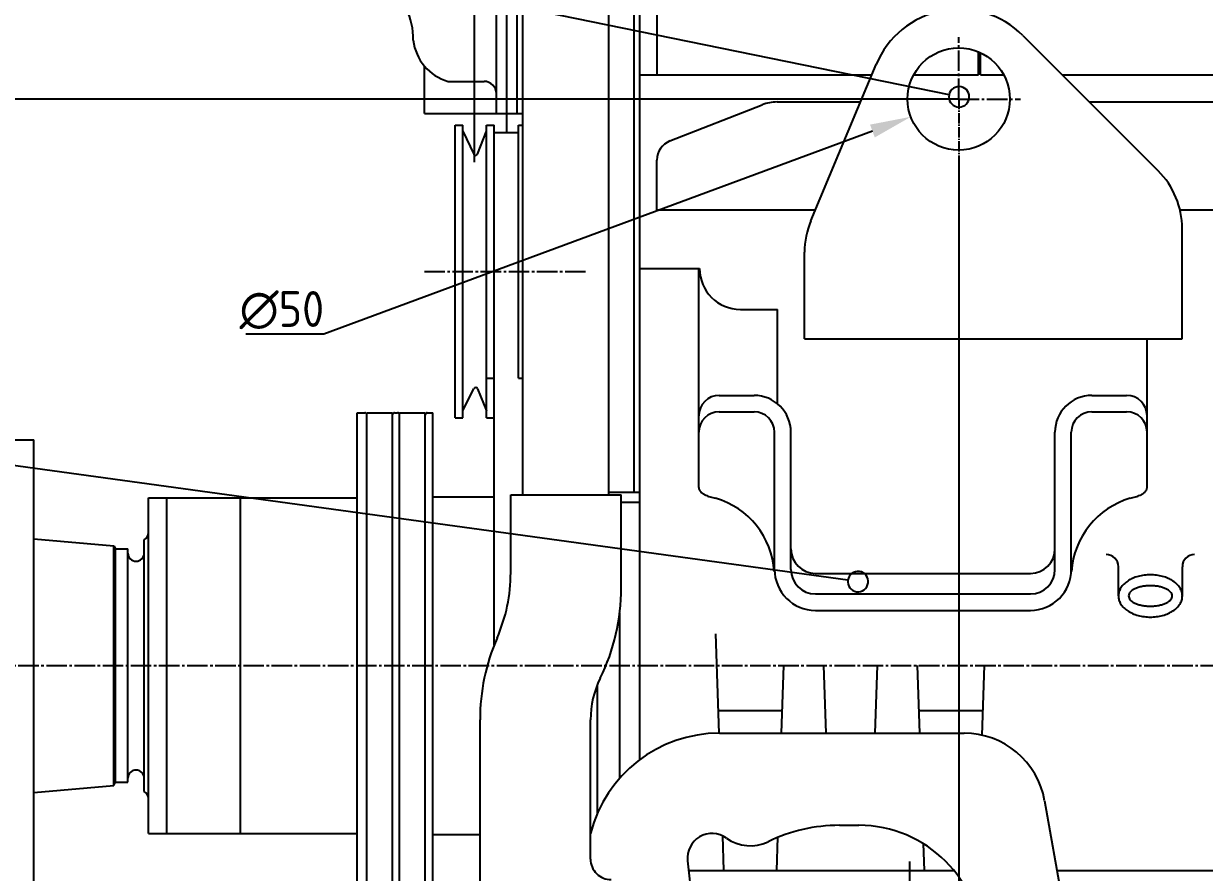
# Model space of a CAD drawing. Extents: x 138 to 6334, y 107 to 3959.
# Drawn here: x 639 to 1216, y 2757 to 3172 of the extents above; entities that cross this region are included whole.
import ezdxf

# ---------------------------------------------------------------- set-up
doc = ezdxf.new("R2010")
doc.units = 0
doc.linetypes.add('GEN7', pattern=[13.75, 10, -1.25, 1.25, -1.25])
doc.linetypes.add('GEN7A', pattern=[6.875, 5, -0.625, 0.625, -0.625])
doc.layers.get('0').update_dxf_attribs({"linetype": 'CONTINUOUS'})
doc.layers.get('DEFPOINTS').update_dxf_attribs({"linetype": 'CONTINUOUS'})
for name, color, linetype in [('5', 3, 'CONTINUOUS'), ('LV-0', 7, 'CONTINUOUS'), ('LV-7', 4, 'GEN7'), ('RASTER-7A', 4, 'GEN7A')]:
    doc.layers.add(name, color=color, linetype=linetype)
doc.styles.get("Standard").update_dxf_attribs({"font": 'geniso.shx'})
doc.dimstyles.new('GEN-ISO', dxfattribs={"dimscale": 5, "dimtxt": 3.5, "dimasz": 4, "dimexe": 1, "dimexo": 0, "dimgap": 0.6, "dimtad": 1, "dimtxsty": 'STANDARD', "dimcen": 0, "dimclrd": 256, "dimclre": 256, "dimclrt": 2, "dimazin": 3, "dimtp": 0.1, "dimtm": 0.1, "dimtfac": 0.71, "dimtdec": 3, "dimtmove": 0, "dimatfit": 3, "dimtzin": 0})
doc.dimstyles.new('GEN-ISO$3', dxfattribs={"dimscale": 5, "dimtxt": 3.5, "dimasz": 4, "dimexe": 1, "dimexo": 0, "dimgap": 0.6, "dimtad": 1, "dimtoh": 1, "dimtxsty": 'STANDARD', "dimcen": 0, "dimclrd": 256, "dimclre": 256, "dimclrt": 2, "dimazin": 3, "dimtp": 0.1, "dimtm": 0.1, "dimtfac": 0.71, "dimtdec": 3, "dimtofl": 0, "dimtmove": 0, "dimatfit": 3, "dimtzin": 0})

# ---------------------------------------------------------------- blocks, each defined once
blk = doc.blocks.new('*D56')
at = {"linetype": 'BYBLOCK'}
for p, q in [((1095.531592, 3135.077743), (473.975306, 3135.077743)), ((478.975306, 3115.077743), (478.975306, 2878.329743)), ((546.298812, 2858.329743), (473.975306, 2858.329743))]:
    blk.add_line(p, q, dxfattribs=at)
for points in [[(475.641972, 3115.077743), (482.308639, 3115.077743), (478.975306, 3135.077743)], [(475.641972, 2878.329743), (482.308639, 2878.329743), (478.975306, 2858.329743)]]:
    blk.add_solid(points, dxfattribs=at)
at = {"layer": 'DEFPOINTS', "color": 0, "linetype": 'BYBLOCK'}
for p in [(1095.531592, 3135.077743), (478.975306, 2858.329743), (546.298812, 2858.329743)]:
    blk.add_point(p, dxfattribs=at)
at = {"color": 2, "linetype": 'BYBLOCK', "insert": (467.225306, 3019.18539), "char_height": 17.5, "attachment_point": 5, "rotation": 90}
blk.add_mtext('277', dxfattribs=at)
blk = doc.blocks.new('*D57')
at = {"linetype": 'BYBLOCK'}
for p, q in [((547.762373, 2858.329743), (473.975306, 2858.329743)), ((478.975306, 2731.329743), (478.975306, 2838.329743)), ((1071.674592, 2711.329743), (473.975306, 2711.329743))]:
    blk.add_line(p, q, dxfattribs=at)
for points in [[(475.641972, 2838.329743), (482.308639, 2838.329743), (478.975306, 2858.329743)], [(475.641972, 2731.329743), (482.308639, 2731.329743), (478.975306, 2711.329743)]]:
    blk.add_solid(points, dxfattribs=at)
at = {"layer": 'DEFPOINTS', "color": 0, "linetype": 'BYBLOCK'}
for p in [(478.975306, 2858.329743), (547.762373, 2858.329743), (1071.674592, 2711.329743)]:
    blk.add_point(p, dxfattribs=at)
at = {"color": 2, "linetype": 'BYBLOCK', "insert": (467.225306, 2784.829743), "char_height": 17.5, "attachment_point": 5, "rotation": 90}
blk.add_mtext('147', dxfattribs=at)
blk = doc.blocks.new('*D58')
at = {"linetype": 'BYBLOCK'}
for p, q in [((858.977233, 3104.218069), (858.977233, 3216.688302)), ((874.781411, 3118.802743), (874.781411, 3216.688302)), ((838.977233, 3211.688302), (762.945218, 3211.688302)), ((874.781411, 3211.688302), (858.977233, 3211.688302)), ((894.781411, 3211.688302), (914.781411, 3211.688302))]:
    blk.add_line(p, q, dxfattribs=at)
for points in [[(838.977233, 3215.021635), (838.977233, 3208.354968), (858.977233, 3211.688302)], [(894.781411, 3215.021635), (894.781411, 3208.354968), (874.781411, 3211.688302)]]:
    blk.add_solid(points, dxfattribs=at)
at = {"layer": 'DEFPOINTS', "color": 0, "linetype": 'BYBLOCK'}
for p in [(874.781411, 3211.688302), (874.781411, 3118.802743), (858.977233, 3104.218069)]:
    blk.add_point(p, dxfattribs=at)
at = {"color": 2, "linetype": 'BYBLOCK', "insert": (774.777895, 3223.438302), "char_height": 17.5, "attachment_point": 5}
blk.add_mtext('16', dxfattribs=at)
blk = doc.blocks.new('*D81')
at = {"linetype": 'BYBLOCK'}
for p, q in [((1053.364955, 3119.459936), (785.383387, 3020.204106)), ((785.383387, 3020.204106), (747.355828, 3020.204106))]:
    blk.add_line(p, q, dxfattribs=at)
blk.add_solid([(1052.207206, 3122.585752), (1054.522705, 3116.334119), (1072.119853, 3126.406432)], dxfattribs=at)
at = {"layer": 'DEFPOINTS', "color": 0, "linetype": 'BYBLOCK'}
for p in [(1118.943331, 3143.749054), (1072.119853, 3126.406432)]:
    blk.add_point(p, dxfattribs=at)
at = {"color": 2, "linetype": 'BYBLOCK', "insert": (764.869607, 3031.954106), "char_height": 17.5, "attachment_point": 5}
blk.add_mtext('∅50', dxfattribs=at)
blk = doc.blocks.new('*D82')
at = {"linetype": 'BYBLOCK'}
for p, q in [((1095.531592, 3104.901754), (1095.531592, 2052.955295)), ((2107.174592, 2135.643074), (2107.174592, 2052.955295)), ((1115.531592, 2057.955295), (2087.174592, 2057.955295))]:
    blk.add_line(p, q, dxfattribs=at)
for points in [[(1115.531592, 2061.288628), (1115.531592, 2054.621962), (1095.531592, 2057.955295)], [(2087.174592, 2061.288628), (2087.174592, 2054.621962), (2107.174592, 2057.955295)]]:
    blk.add_solid(points, dxfattribs=at)
at = {"layer": 'DEFPOINTS', "color": 0, "linetype": 'BYBLOCK'}
for p in [(1095.531592, 3104.901754), (2107.174592, 2135.643074), (2107.174592, 2057.955295)]:
    blk.add_point(p, dxfattribs=at)
at = {"color": 2, "linetype": 'BYBLOCK', "insert": (1602.788338, 2069.707017), "char_height": 17.5, "attachment_point": 5}
blk.add_mtext('1012', dxfattribs=at)
blk = doc.blocks.new('*D83')
at = {"linetype": 'BYBLOCK'}
for p, q in [((2216.674592, 3145.670558), (2216.674592, 1806.639498)), ((574.674592, 2750.817239), (574.674592, 1806.639498)), ((594.674592, 1811.639498), (2196.674592, 1811.639498))]:
    blk.add_line(p, q, dxfattribs=at)
for points in [[(594.674592, 1814.972832), (594.674592, 1808.306165), (574.674592, 1811.639498)], [(2196.674592, 1814.972832), (2196.674592, 1808.306165), (2216.674592, 1811.639498)]]:
    blk.add_solid(points, dxfattribs=at)
at = {"layer": 'DEFPOINTS', "color": 0, "linetype": 'BYBLOCK'}
for p in [(2216.674592, 3145.670558), (574.674592, 2750.817239), (2216.674592, 1811.639498)]:
    blk.add_point(p, dxfattribs=at)
at = {"color": 2, "linetype": 'BYBLOCK', "insert": (1489.046699, 1823.391221), "char_height": 17.5, "attachment_point": 5}
blk.add_mtext('ca.1642', dxfattribs=at)
blk = doc.blocks.new('*D85')
at = {"linetype": 'BYBLOCK'}
for p, q in [((517.305342, 2858.329743), (428.292242, 2858.329743)), ((433.292242, 2478.569808), (433.292242, 2838.329743)), ((953.595445, 2458.569808), (428.292242, 2458.569808))]:
    blk.add_line(p, q, dxfattribs=at)
for points in [[(429.958908, 2838.329743), (436.625575, 2838.329743), (433.292242, 2858.329743)], [(429.958908, 2478.569808), (436.625575, 2478.569808), (433.292242, 2458.569808)]]:
    blk.add_solid(points, dxfattribs=at)
at = {"layer": 'DEFPOINTS', "color": 0, "linetype": 'BYBLOCK'}
for p in [(433.292242, 2858.329743), (517.305342, 2858.329743), (953.595445, 2458.569808)]:
    blk.add_point(p, dxfattribs=at)
at = {"color": 2, "linetype": 'BYBLOCK', "insert": (421.542242, 2694.734201), "char_height": 17.5, "attachment_point": 5, "rotation": 90}
blk.add_mtext('400', dxfattribs=at)
blk = doc.blocks.new('*D86')
at = {"linetype": 'BYBLOCK'}
for p, q in [((931.396759, 3493.964743), (428.292242, 3493.964743)), ((433.292242, 3473.964743), (433.292242, 2878.329743)), ((440.039034, 2858.329743), (428.292242, 2858.329743))]:
    blk.add_line(p, q, dxfattribs=at)
for points in [[(429.958908, 3473.964743), (436.625575, 3473.964743), (433.292242, 3493.964743)], [(429.958908, 2878.329743), (436.625575, 2878.329743), (433.292242, 2858.329743)]]:
    blk.add_solid(points, dxfattribs=at)
at = {"layer": 'DEFPOINTS', "color": 0, "linetype": 'BYBLOCK'}
for p in [(931.396759, 3493.964743), (433.292242, 2858.329743), (440.039034, 2858.329743)]:
    blk.add_point(p, dxfattribs=at)
at = {"color": 2, "linetype": 'BYBLOCK', "insert": (421.542242, 3176.147243), "char_height": 17.5, "attachment_point": 5, "rotation": 90}
blk.add_mtext('635.6', dxfattribs=at)
blk = doc.blocks.new('*D87')
at = {"linetype": 'BYBLOCK'}
for p, q in [((1029.748808, 3523.329743), (381.742864, 3523.329743)), ((386.742864, 3503.329743), (386.742864, 2878.329743)), ((499.514351, 2858.329743), (381.742864, 2858.329743))]:
    blk.add_line(p, q, dxfattribs=at)
for points in [[(383.409531, 3503.329743), (390.076198, 3503.329743), (386.742864, 3523.329743)], [(383.409531, 2878.329743), (390.076198, 2878.329743), (386.742864, 2858.329743)]]:
    blk.add_solid(points, dxfattribs=at)
at = {"layer": 'DEFPOINTS', "color": 0, "linetype": 'BYBLOCK'}
for p in [(1029.748808, 3523.329743), (386.742864, 2858.329743), (499.514351, 2858.329743)]:
    blk.add_point(p, dxfattribs=at)
at = {"color": 2, "linetype": 'BYBLOCK', "insert": (374.117864, 3190.829743), "char_height": 17.5, "attachment_point": 5, "rotation": 90}
blk.add_mtext('(665)', dxfattribs=at)
blk = doc.blocks.new('*D88')
at = {"linetype": 'BYBLOCK'}
for p, q in [((592.952228, 3523.329743), (328.845894, 3523.329743)), ((333.845894, 3503.329743), (333.845894, 2371.329743)), ((1651.755381, 2351.329743), (328.845894, 2351.329743))]:
    blk.add_line(p, q, dxfattribs=at)
for points in [[(330.512561, 3503.329743), (337.179227, 3503.329743), (333.845894, 3523.329743)], [(330.512561, 2371.329743), (337.179227, 2371.329743), (333.845894, 2351.329743)]]:
    blk.add_solid(points, dxfattribs=at)
at = {"layer": 'DEFPOINTS', "color": 0, "linetype": 'BYBLOCK'}
for p in [(592.952228, 3523.329743), (333.845894, 2351.329743), (1651.755381, 2351.329743)]:
    blk.add_point(p, dxfattribs=at)
at = {"color": 2, "linetype": 'BYBLOCK', "insert": (322.094172, 2867.308209), "char_height": 17.5, "attachment_point": 5, "rotation": 90}
blk.add_mtext('ca. 1172', dxfattribs=at)
blk = doc.blocks.new('*D89')
at = {"linetype": 'BYBLOCK'}
for p, q in [((835.674592, 3311.099528), (835.674592, 3817.001075)), ((2107.174592, 2765.499794), (2107.174592, 3817.001075)), ((2087.174592, 3812.001075), (855.674592, 3812.001075))]:
    blk.add_line(p, q, dxfattribs=at)
for points in [[(855.674592, 3815.334408), (855.674592, 3808.667741), (835.674592, 3812.001075)], [(2087.174592, 3815.334408), (2087.174592, 3808.667741), (2107.174592, 3812.001075)]]:
    blk.add_solid(points, dxfattribs=at)
at = {"layer": 'DEFPOINTS', "color": 0, "linetype": 'BYBLOCK'}
for p in [(835.674592, 3812.001075), (835.674592, 3311.099528), (2107.174592, 2765.499794)]:
    blk.add_point(p, dxfattribs=at)
at = {"color": 2, "linetype": 'BYBLOCK', "insert": (1475.012775, 3823.751075), "char_height": 17.5, "attachment_point": 5}
blk.add_mtext('1271.5', dxfattribs=at)
blk = doc.blocks.new('*D90')
at = {"linetype": 'BYBLOCK'}
for p, q in [((939.674592, 2941.820995), (939.674592, 3764.379431)), ((2107.174592, 3746.13845), (2107.174592, 3764.379431)), ((959.674592, 3759.379431), (2087.174592, 3759.379431))]:
    blk.add_line(p, q, dxfattribs=at)
for points in [[(959.674592, 3762.712764), (959.674592, 3756.046097), (939.674592, 3759.379431)], [(2087.174592, 3762.712764), (2087.174592, 3756.046097), (2107.174592, 3759.379431)]]:
    blk.add_solid(points, dxfattribs=at)
at = {"layer": 'DEFPOINTS', "color": 0, "linetype": 'BYBLOCK'}
for p in [(2107.174592, 3759.379431), (2107.174592, 3746.13845), (939.674592, 2941.820995)]:
    blk.add_point(p, dxfattribs=at)
at = {"color": 2, "linetype": 'BYBLOCK', "insert": (1527.665839, 3771.129431), "char_height": 17.5, "attachment_point": 5}
blk.add_mtext('1167.5', dxfattribs=at)

msp = doc.modelspace()

# ---------------------------------------------------------------- linework, layer by layer
at = {"layer": '5'}
for points in [[(1090.782805, 3137.168446, 1), (1100.580546, 3135.167381, 1), (1090.782805, 3137.168446), (233.05558, 3312.348463), (145.885203, 3312.348463)], [(1041.368122, 2900.063208, 1), (1051.275044, 2898.701999, 1), (1041.368122, 2900.063208), (234.230832, 3010.963661), (146.855832, 3010.963661)]]:
    msp.add_lwpolyline(points, format="xyb", dxfattribs=at)
at = {"layer": 'LV-0'}
for p, q in [((948.174592, 3146.884743), (948.174592, 3337.076743)), ((882.674592, 2941.829743), (882.674592, 3332.231743)), ((924.674592, 2941.829743), (924.674592, 3332.231743)), ((869.674592, 3128.056743), (869.674592, 3281.329743)), ((879.810592, 3128.056743), (879.810592, 3272.934743)), ((936.931592, 2942.971743), (936.931592, 3261.446743)), ((1126.885592, 3166.103743), (1192.952592, 3100.036743)), ((1105.174592, 3146.884743), (1105.174592, 3158.106743)), ((1106.174592, 3146.884743), (1106.174592, 3157.661743)), ((834.496592, 3128.056743), (834.496592, 3151.241743)), ((1023.307592, 3075.622743), (1055.169592, 3151.941743)), ((846.060592, 3143.693743), (863.674592, 3143.693743)), ((939.674592, 2812.329743), (939.674592, 3146.884743)), ((939.674592, 3146.884743), (1053.058592, 3146.884743)), ((1073.533592, 3146.884743), (1105.174592, 3146.884743)), ((1106.174592, 3146.884743), (1117.529592, 3146.884743)), ((1146.103592, 3146.884743), (1263.174592, 3146.884743)), ((954.447592, 3114.592743), (999.470592, 3132.259743)), ((1006.776592, 3133.641743), (1047.529592, 3133.641743)), ((1159.347592, 3133.641743), (1338.023592, 3133.641743)), ((834.496592, 3128.056743), (882.674592, 3128.056743)), ((849.494592, 2979.360743), (849.494592, 3122.312743)), ((849.494592, 3122.312743), (853.324592, 3122.312743)), ((853.324592, 2979.360743), (853.324592, 3122.312743)), ((864.812592, 2979.360743), (864.812592, 3122.312743)), ((864.812592, 3122.312743), (868.641592, 3122.312743)), ((868.641592, 2998.815743), (868.641592, 3122.312743)), ((880.448592, 3122.312743), (882.674592, 3122.312743)), ((880.448592, 2998.815743), (880.448592, 3122.312743)), ((853.324592, 3119.440743), (858.673592, 3108.150743)), ((860.511592, 3108.220743), (864.812592, 3119.440743)), ((868.641592, 3118.802743), (880.448592, 3118.802743)), ((948.100592, 3080.987743), (948.100592, 3105.283743)), ((948.100592, 3080.987743), (1025.547592, 3080.987743)), ((1203.587592, 3080.987743), (1338.023592, 3080.987743)), ((1204.667592, 3017.962743), (1204.667592, 3071.752743)), ((1020.220592, 3017.962743), (1020.220592, 3060.212743)), ((939.674592, 3052.314743), (968.931592, 3052.314743)), ((968.531592, 2945.329743), (968.531592, 3052.314743)), ((988.931592, 3032.314743), (1006.931592, 3032.314743)), ((1006.931592, 2986.258743), (1006.931592, 3032.314743)), ((1020.220592, 3017.962743), (1204.667592, 3017.962743)), ((1187.531592, 2945.329743), (1187.531592, 3017.962743)), ((853.324592, 2982.860743), (858.682592, 2993.631743)), ((860.505592, 2993.559743), (864.812592, 2982.860743)), ((864.812592, 2998.815743), (868.641592, 2998.815743)), ((868.641592, 2868.501743), (868.641592, 2998.815743)), ((880.448592, 2998.815743), (882.674592, 2998.815743)), ((978.531592, 2990.329743), (995.531592, 2990.329743)), ((1160.531592, 2990.329743), (1177.531592, 2990.329743)), ((978.531592, 2982.329743), (995.531592, 2982.329743)), ((1160.531592, 2982.329743), (1177.531592, 2982.329743)), ((801.674592, 2734.829743), (801.674592, 2981.829743)), ((801.674592, 2981.829743), (805.424592, 2981.829743)), ((806.424592, 2981.829743), (818.924592, 2981.829743)), ((806.424592, 2489.329743), (806.424592, 2981.829743)), ((818.924592, 2489.329743), (818.924592, 2981.829743)), ((819.924592, 2981.829743), (821.424592, 2981.829743)), ((822.424592, 2981.829743), (834.924592, 2981.829743)), ((822.424592, 2489.329743), (822.424592, 2981.829743)), ((834.924592, 2489.329743), (834.924592, 2981.829743)), ((835.924592, 2981.829743), (838.674592, 2981.829743)), ((838.674592, 2734.829743), (838.674592, 2981.829743)), ((849.494592, 2979.360743), (853.324592, 2979.360743)), ((864.812592, 2979.360743), (868.641592, 2979.360743)), ((1005.531592, 2905.329743), (1005.531592, 2972.329743)), ((1013.531592, 2905.329743), (1013.531592, 2972.329743)), ((1142.531592, 2905.329743), (1142.531592, 2972.329743)), ((1150.531592, 2905.329743), (1150.531592, 2972.329743)), ((574.674592, 2968.548743), (643.674592, 2968.548743)), ((643.674592, 2748.110743), (643.674592, 2968.548743)), ((876.674592, 2941.829743), (930.674592, 2941.829743)), ((876.674592, 2903.766743), (876.674592, 2941.829743)), ((924.674592, 2942.971743), (939.674592, 2942.971743)), ((930.674592, 2896.288743), (930.674592, 2941.829743)), ((699.674592, 2776.329743), (699.674592, 2940.329743)), ((699.674592, 2940.329743), (801.674592, 2940.329743)), ((708.674592, 2776.329743), (708.674592, 2940.329743)), ((744.674592, 2776.329743), (744.674592, 2940.329743)), ((838.674592, 2940.829743), (868.641592, 2940.829743)), ((930.674592, 2938.184743), (939.674592, 2938.184743)), ((973.484592, 2941.012743), (976.750592, 2940.058743)), ((1179.311592, 2940.058743), (1182.577592, 2941.012743)), ((643.674592, 2920.280743), (682.791592, 2916.858743)), ((697.674592, 2796.829743), (697.674592, 2919.829743)), ((682.791592, 2799.800743), (682.791592, 2916.858743)), ((682.791592, 2916.858743), (683.674592, 2915.329743)), ((683.674592, 2801.329743), (683.674592, 2915.329743)), ((683.674592, 2915.329743), (689.674592, 2915.329743)), ((689.674592, 2801.329743), (689.674592, 2915.329743)), ((1025.531592, 2903.329743), (1130.531592, 2903.329743)), ((1173.516592, 2892.358743), (1173.516592, 2906.614743)), ((1204.763592, 2892.358743), (1204.763592, 2906.614743)), ((1025.531592, 2893.329743), (1130.531592, 2893.329743)), ((1025.531592, 2885.329743), (1130.531592, 2885.329743)), ((929.911592, 2803.307743), (929.911592, 2883.957743)), ((976.638592, 2873.904743), (978.334592, 2825.328743)), ((1009.014592, 2825.329743), (1010.166592, 2858.329743)), ((1029.444592, 2858.329743), (1030.597592, 2825.329743)), ((1054.751592, 2825.329743), (1055.904592, 2858.329743)), ((1075.182592, 2858.329743), (1076.334592, 2825.329743)), ((1106.979592, 2824.334743), (1108.166592, 2858.329743)), ((919.061592, 2786.238743), (919.061592, 2849.153743)), ((977.950592, 2836.329743), (1009.398592, 2836.329743)), ((1075.950592, 2836.329743), (1107.398592, 2836.329743)), ((861.674592, 2739.829743), (861.674592, 2831.829743)), ((915.674592, 2763.822743), (915.674592, 2831.829743)), ((978.674592, 2825.329743), (1098.111592, 2825.329743)), ((643.674592, 2796.378743), (682.791592, 2799.800743)), ((682.791592, 2799.800743), (683.674592, 2801.329743)), ((683.674592, 2801.329743), (689.674592, 2801.329743)), ((1137.503592, 2792.275743), (1151.155592, 2714.853743)), ((1037.263592, 2780.329743), (1046.674592, 2780.329743)), ((699.674592, 2776.329743), (801.674592, 2776.329743)), ((838.674592, 2775.829743), (861.674592, 2775.829743)), ((980.085592, 2775.208743), (980.674592, 2758.329743)), ((1006.674592, 2758.329743), (1007.238592, 2774.481743)), ((1078.219592, 2771.368743), (1078.674592, 2758.329743)), ((963.093592, 2763.003743), (965.578592, 2740.647743)), ((963.612592, 2758.329743), (1093.107592, 2758.329743)), ((1143.489592, 2758.329743), (1629.107592, 2758.329743))]:
    msp.add_line(p, q, dxfattribs=at)
msp.add_circle((1095.531592, 3135.077743), 24.966, dxfattribs=at)
for centre, radius, start, end in [((796.362592, 3164.595743), 32.719, 358.603, 54.527), ((1095.772592, 3134.990743), 44, 45, 157.341), ((852.753592, 3166.580743), 23.845, 186.701, 253.698), ((863.674592, 3137.693743), 6, 0, 90), ((1006.776592, 3113.641743), 20, 90, 111.425), ((958.100592, 3105.283743), 10, 111.425, 180), ((859.577592, 3108.578743), 1, 205.352, 339.027), ((1164.667592, 3071.752743), 40, 0, 45), ((1060.220592, 3060.212743), 40, 157.341, 180), ((988.931592, 3052.314743), 20, 180, 270), ((859.578592, 2993.186743), 1, 21.924, 153.549), ((978.531592, 2980.329743), 10, 90, 180), ((995.531592, 2972.329743), 18, 0, 90), ((1160.531592, 2972.329743), 18, 90, 180), ((1177.531592, 2980.329743), 10, 0, 90), ((978.531592, 2972.329743), 10, 90, 180), ((995.531592, 2972.329743), 10, 0, 90), ((1160.531592, 2972.329743), 10, 90, 180), ((1177.531592, 2972.329743), 10, 0, 90), ((805.424592, 2980.829743), 1, 0, 90), ((819.924592, 2980.829743), 1, 90, 180), ((821.424592, 2980.829743), 1, 0, 90), ((835.924592, 2980.829743), 1, 90, 180), ((971.249654, 2945.354087), 2.718172, 180.513144, 209.013209), ((972.657842, 2946.154521), 4.337896, 209.237741, 230.03612), ((974.827953, 2948.698388), 7.68157, 229.817253, 244.008442), ((976.898771, 2952.873456), 12.341918, 243.861297, 254.167585), ((1179.159369, 2952.8795), 12.34911, 285.84728, 296.153568), ((1181.239747, 2948.694872), 7.675969, 295.982738, 310.173927), ((1183.402617, 2946.155021), 4.340029, 309.987208, 330.785587), ((1184.815498, 2945.354587), 2.716207, 330.975872, 359.475938), ((965.531592, 2901.664743), 40, 3.79, 73.71), ((1190.531592, 2901.664743), 40, 106.29, 176.21), ((695.674592, 2923.293743), 4, 300, 0), ((693.674592, 2913.329743), 4, 180, 0), ((1025.531592, 2915.329743), 12, 180, 270), ((1130.531592, 2915.329743), 12, 270, 0), ((1167.516592, 2906.614743), 6, 0, 90), ((1210.763592, 2906.614743), 6, 90, 180), ((796.674592, 2903.766743), 80, 336.444, 0), ((1025.531592, 2905.329743), 20, 180, 270), ((1025.531592, 2905.329743), 12, 180, 270), ((1130.531592, 2905.329743), 20, 270, 0), ((1130.531592, 2905.329743), 12, 270, 0), ((1188.242213, 2883.181727), 19.381411, 105.215394, 113.691303), ((1188.939623, 2880.651186), 22.006283, 97.449149, 105.238375), ((1189.116526, 2879.50548), 23.16527, 89.955317, 97.515616), ((1189.160725, 2879.498412), 23.172345, 82.504318, 90.064618), ((1189.345749, 2880.645842), 22.010611, 74.802971, 82.592196), ((1190.036218, 2883.17848), 19.38554, 66.334213, 74.810122), ((830.674592, 2896.288743), 100, 333.8, 0), ((1181.44633, 2892.033684), 7.979803, 147.682736, 163.01509), ((1183.083083, 2890.996635), 9.917439, 134.396951, 147.674697), ((1185.076025, 2888.980369), 12.7524, 123.235916, 134.456914), ((1186.894025, 2886.217869), 16.059438, 113.639145, 123.259182), ((1185.36242, 2887.852514), 8.866117, 114.941867, 124.790674), ((1187.004179, 2884.378693), 12.708306, 107.259658, 115.048884), ((1188.273858, 2880.356816), 16.925805, 100.909216, 107.324667), ((1188.915311, 2877.201699), 20.145327, 95.273959, 101.002344), ((1189.153882, 2874.789554), 22.569196, 90.043894, 95.314176), ((1189.130166, 2874.790054), 22.56869, 84.713403, 89.983685), ((1189.358373, 2877.192706), 20.155233, 79.001683, 84.730067), ((1190.000326, 2880.357816), 16.925805, 72.675333, 79.090784), ((1191.284694, 2884.380693), 12.703, 65.013048, 72.802273), ((1192.912764, 2887.843908), 8.876221, 55.246772, 65.095579), ((1191.378159, 2886.221869), 16.059438, 56.740818, 66.360855), ((1193.207339, 2888.97519), 12.753959, 45.607695, 56.828693), ((1195.192101, 2890.994043), 9.92288, 32.364137, 45.641882), ((1196.830854, 2892.032255), 7.982933, 17.033809, 32.366163), ((1180.426667, 2892.360707), 6.910076, 180.016281, 196.944976), ((1180.405508, 2892.360499), 6.888916, 163.085912, 180.014607), ((1181.44883, 2892.681517), 7.981367, 197.009365, 212.341719), ((1180.99849, 2892.347394), 2.482924, 156.668835, 179.738099), ((1181.00879, 2892.370543), 2.493226, 180.27116, 203.340424), ((1181.899725, 2891.948277), 3.468548, 137.98766, 156.511053), ((1181.898159, 2892.768776), 3.467618, 203.559888, 222.083281), ((1183.461365, 2890.559433), 5.558403, 124.618394, 138.124541), ((1183.463865, 2894.159276), 5.561594, 221.904411, 235.410558), ((1194.815319, 2890.558211), 5.561594, 41.904411, 55.410558), ((1194.814596, 2894.157553), 5.561214, 304.651269, 318.157416), ((1196.377959, 2891.94821), 3.470229, 23.532086, 42.055479), ((1196.383025, 2892.765643), 3.464254, 318.003077, 336.52647), ((1197.272844, 2892.346444), 2.490778, 0.282928, 23.352192), ((1197.278244, 2892.369593), 2.485371, 336.680619, 359.749883), ((1196.833354, 2892.680087), 7.978241, 327.7072, 343.039554), ((1197.853517, 2892.35678), 6.910076, 0.016281, 16.944976), ((1197.874176, 2892.360347), 6.889416, 343.057968, 359.986663), ((1183.087583, 2893.727739), 9.925603, 212.383538, 225.661283), ((1185.077435, 2895.736707), 12.753177, 225.575392, 236.79639), ((1186.895583, 2898.501059), 16.061842, 236.769653, 246.38969), ((1185.36642, 2896.873578), 8.876221, 235.246772, 245.095579), ((1187.002334, 2900.343638), 12.712518, 244.994032, 252.783258), ((1188.279858, 2904.35867), 16.925805, 252.675333, 259.090784), ((1188.911317, 2907.514287), 20.143913, 259.02583, 264.754215), ((1189.149518, 2909.938296), 22.579554, 264.71468, 269.984962), ((1189.126302, 2909.927932), 22.569196, 270.043894, 275.314176), ((1189.364873, 2907.515787), 20.145327, 275.273959, 281.002344), ((1190.005826, 2904.351748), 16.917139, 280.916597, 287.332049), ((1191.28235, 2900.338293), 12.705651, 287.228699, 295.017924), ((1192.917264, 2896.869775), 8.871169, 294.923133, 304.77194), ((1191.385659, 2898.493675), 16.054195, 293.649283, 303.26932), ((1193.208249, 2895.736617), 12.749193, 303.218016, 314.439014), ((1195.192305, 2893.724647), 9.923521, 314.393238, 327.670984), ((1188.243966, 2901.539006), 19.38554, 246.334213, 254.810122), ((1188.933934, 2904.0643), 22.003392, 254.799214, 262.58844), ((1189.118458, 2905.219074), 23.172345, 262.504318, 270.064618), ((1189.163158, 2905.219574), 23.172838, 269.954095, 277.514394), ((1189.340561, 2904.0663), 22.006283, 277.449149, 285.238375), ((1190.03797, 2901.535759), 19.381411, 285.215394, 293.691303), ((961.674592, 2831.829743), 100, 156.444, 180), ((961.674592, 2831.829743), 46, 153.8, 180), ((978.674592, 2760.329743), 65, 90, 165.75), ((1098.111592, 2785.329743), 40, 10, 90), ((693.674592, 2803.329743), 4, 0, 180), ((695.674592, 2793.365743), 4, 0, 60), ((1037.263592, 2700.329743), 80, 90, 115.842), ((1046.674592, 2720.329743), 60, 0, 90), ((975.019592, 2764.329743), 12, 54.341, 186.343), ((993.674592, 2790.329743), 20, 234.341, 295.842), ((925.674592, 2763.822743), 10, 180, 270.774)]:
    msp.add_arc(centre, radius, start, end, dxfattribs=at)
at = {"layer": 'LV-7'}
for p, q in [((1095.531592, 3135.077743), (1095.531592, 3165.253733)), ((1095.531592, 3135.077743), (1125.707581, 3135.077743)), ((834.494592, 3050.836743), (913.960778, 3050.836743)), ((512.364592, 2858.329743), (3461.500559, 2858.329743)), ((1071.674592, 2711.329743), (1071.674592, 2763.54947))]:
    msp.add_line(p, q, dxfattribs=at)
at = {"layer": 'RASTER-7A'}
for q in [(1065.355602, 3135.077743), (1095.531592, 3104.901754)]:
    msp.add_line((1095.531592, 3135.077743), q, dxfattribs=at)

# ---------------------------------------------------------------- dimensions: what is measured, and where the dimension line sits
at = {"layer": '5'}
for base, p1, p2, override, picture, middle in [((835.674592, 3812.001075), (2107.174592, 2765.499794), (835.674592, 3311.099528), {"dimdec": 2, "dimpost": '<>'}, '*D89', (1475.012775, 3812.001075)), ((2107.174592, 3759.379431), (939.674592, 2941.820995), (2107.174592, 3746.13845), {"dimdec": 2, "dimpost": '<>'}, '*D90', (1527.665839, 3759.379431)), ((874.781411, 3211.688302), (858.977233, 3104.218069), (874.781411, 3118.802743), {"dimdec": 0, "dimpost": '<>'}, '*D58', (774.777895, 3211.688302)), ((2107.174592, 2057.955295), (1095.531592, 3104.901754), (2107.174592, 2135.643074), {"dimdec": 0, "dimpost": '<>'}, '*D82', (1602.788338, 2057.955295))]:
    dim = msp.add_linear_dim(base=base, p1=p1, p2=p2, dimstyle='GEN-ISO', override=override, dxfattribs=at)
    dim.commit()
    dim.dimension.update_dxf_attribs({"geometry": picture, "text_midpoint": middle, "dimtype": 160})
dim = msp.add_linear_dim(base=(333.845894, 2351.329743), p1=(592.952228, 3523.329743), p2=(1651.755381, 2351.329743), angle=90, text='ca. <>', dimstyle='GEN-ISO', override={"dimdec": 0, "dimpost": '<>'}, dxfattribs=at)
dim.commit()
dim.dimension.update_dxf_attribs({"geometry": '*D88', "text_midpoint": (333.845894, 2867.308209), "dimtype": 160})
dim = msp.add_linear_dim(base=(386.742864, 2858.329743), p1=(1029.748808, 3523.329743), p2=(499.514351, 2858.329743), angle=90, text='(<>)', dimstyle='GEN-ISO', override={"dimdec": 0, "dimpost": '<>'}, dxfattribs=at)
dim.commit()
dim.dimension.update_dxf_attribs({"geometry": '*D87', "text_midpoint": (374.117864, 3190.829743)})
for base, p1, p2, override, picture, middle in [((433.292242, 2858.329743), (931.396759, 3493.964743), (440.039034, 2858.329743), {"dimdec": 1, "dimpost": '<>'}, '*D86', (421.542242, 3176.147243)), ((478.975306, 2858.329743), (1071.674592, 2711.329743), (547.762373, 2858.329743), {"dimdec": 0, "dimpost": '<>'}, '*D57', (467.225306, 2784.829743))]:
    dim = msp.add_linear_dim(base=base, p1=p1, p2=p2, angle=90, dimstyle='GEN-ISO', override=override, dxfattribs=at)
    dim.commit()
    dim.dimension.update_dxf_attribs({"geometry": picture, "text_midpoint": middle})
dim = msp.add_linear_dim(base=(2216.674592, 1811.639498), p1=(574.674592, 2750.817239), p2=(2216.674592, 3145.670558), text='ca.<>', dimstyle='GEN-ISO', override={"dimdec": 0, "dimpost": '<>'}, dxfattribs=at)
dim.commit()
dim.dimension.update_dxf_attribs({"geometry": '*D83', "text_midpoint": (1489.046699, 1811.639498), "dimtype": 160})
dim = msp.add_diameter_dim_2p(p1=(1118.943331, 3143.749054), p2=(1072.119853, 3126.406432), text='%%c<>', dimstyle='GEN-ISO$3', override={"dimdec": 0, "dimpost": '<>'}, dxfattribs=at)
dim.commit()
dim.dimension.update_dxf_attribs({"geometry": '*D81', "text_midpoint": (764.869607, 3020.204106), "dimtype": 163})
for base, p1, p2, picture, middle in [((478.975306, 2858.329743), (1095.531592, 3135.077743), (546.298812, 2858.329743), '*D56', (478.975306, 3019.18539)), ((433.292242, 2858.329743), (953.595445, 2458.569808), (517.305342, 2858.329743), '*D85', (433.292242, 2694.734201))]:
    dim = msp.add_linear_dim(base=base, p1=p1, p2=p2, angle=90, dimstyle='GEN-ISO', override={"dimdec": 0, "dimpost": '<>'}, dxfattribs=at)
    dim.commit()
    dim.dimension.update_dxf_attribs({"geometry": picture, "text_midpoint": middle, "dimtype": 160})

doc.saveas('drawing.dxf')
